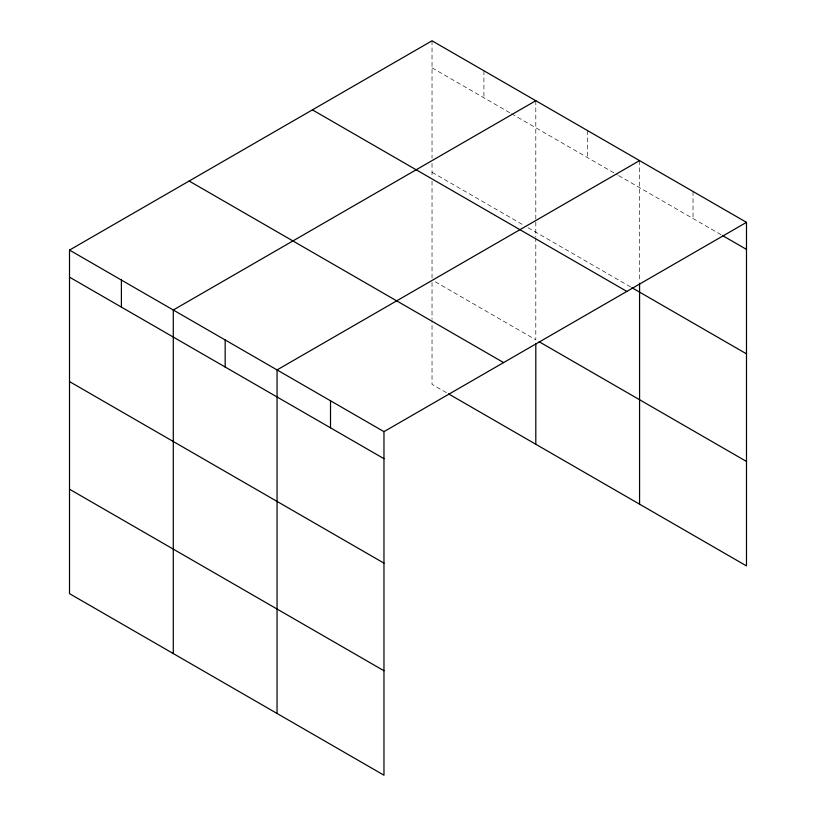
<?xml version="1.0" encoding="UTF-8"?>
<svg xmlns="http://www.w3.org/2000/svg" width="816" height="816" viewBox="0 0 816 816"><rect width="100%" height="100%" fill="white"/><g stroke="black" fill="none" stroke-linecap="round" stroke-linejoin="round"><path stroke-width="0.61" stroke-dasharray="4.08 3.06" d="M432.031 67.85L510.418 113.098M511.52 113.74L617.498 174.92M618.599 175.562L721.395 234.906M432.031 172.298L523.658 225.196M528.074 227.746L630.737 287.018M435.346 281.826L535.806 339.823L535.806 238.537M446.383 392.639L432.031 384.356L432.031 320.668M693.029 191.485L693.029 218.535M639.571 160.619L639.571 281.928M587.683 130.662L587.683 157.712M535.806 100.715L535.806 220.748M535.806 222.013L535.806 237.272M483.919 70.757L483.919 97.808M432.031 40.8L432.031 158.284M432.031 163.384L432.031 176.093M432.031 181.162L432.031 278.644M432.031 282.458L432.031 319.393"/><path stroke-width="1.22" d="M746.487 222.35L432.031 40.8L69.513 250.094L69.513 593.65L383.969 775.2L383.969 431.644L746.487 222.35L746.487 565.906L448.596 393.914M535.806 100.715L173.288 310.009L173.288 653.565M639.571 160.619L277.052 369.923L277.052 713.48M722.486 235.538L746.487 249.4M631.839 287.66L746.487 353.838M312.406 109.864L626.851 291.414M539.111 341.731L746.487 461.458M189.149 181.03L503.594 362.579M69.513 250.094L383.969 431.644M69.513 277.154L383.969 458.694M69.513 381.592L383.969 563.142M69.513 489.212L383.969 670.752M639.571 283.203L639.571 504.176M535.806 343.638L535.806 444.271M330.511 400.778L330.511 427.829M225.165 339.966L225.165 367.016M121.4 280.051L121.4 307.102"/></g></svg>
